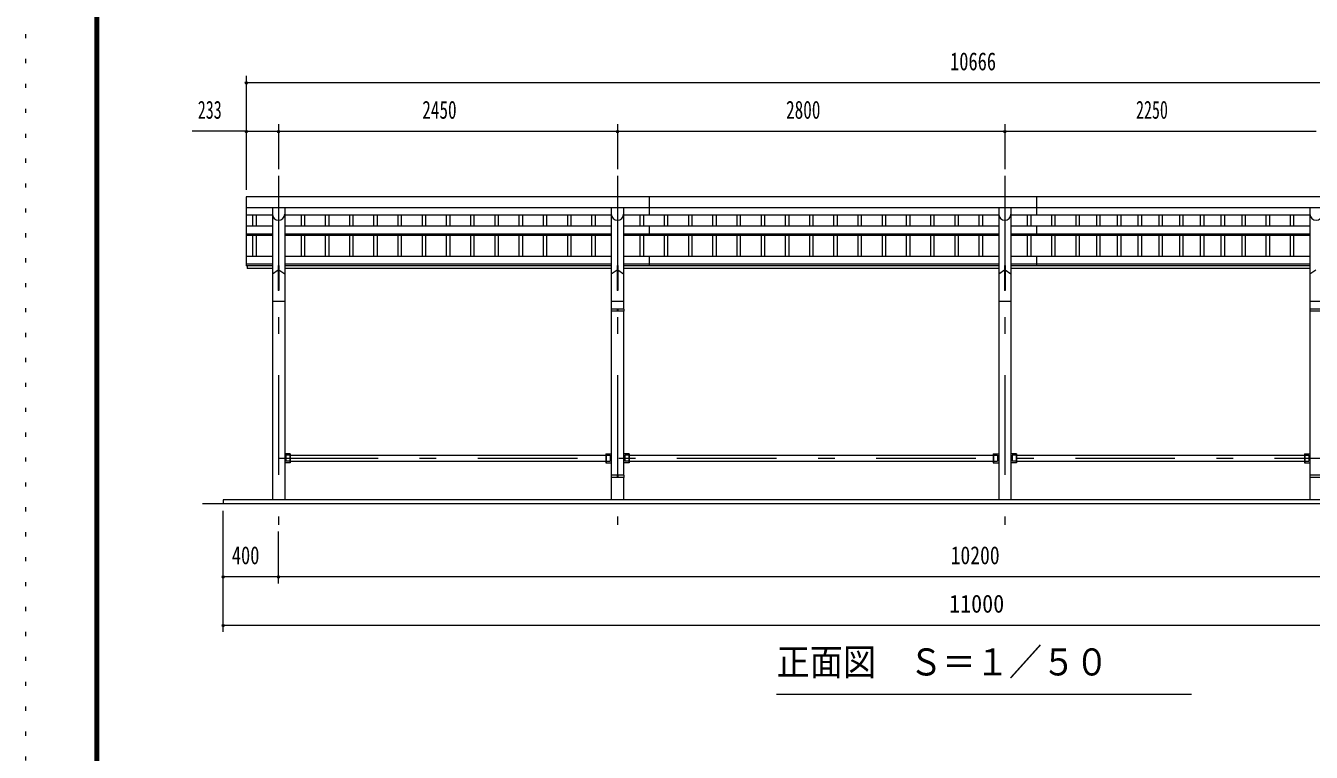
# Model space of a CAD drawing. Units: millimetres, scale not verified, with parts at other scales. Extents: x -25340 to 25345, y -10500 to 10500.
# Drawn here: x -4355 to 4937, y 0 to 5250 of the extents above; entities that cross this region are included whole.
import ezdxf
from ezdxf.enums import TextEntityAlignment as Align

# ---------------------------------------------------------------- set-up
doc = ezdxf.new("R2010")
doc.units = ezdxf.units.MM
doc.header["$LTSCALE"] = 60
doc.linetypes.add('USER3', pattern=[24, 12, -5, 2, -5])
doc.linetypes.add('USER4', pattern=[3, 0.5, -2.5])
for name, color, linetype, lineweight in [('0-2_1-05BOLD', 7, 'Continuous', 18), ('0-3_1-25CENTER', 3, 'USER3', 18), ('0-4_1-45THIN', 4, 'Continuous', 18), ('0-5_1-55DIM', 3, 'Continuous', 18), ('0-C_F-F', 5, 'Continuous', 18), ('0-D_F-E_J_ADD', 5, 'USER4', 18)]:
    doc.layers.add(name, color=color, linetype=linetype, lineweight=lineweight)
doc.styles.add('ＭＳ ゴシック', font='')
doc.styles.get('ＭＳ ゴシック').set_extended_font_data('MS Gothic')

msp = doc.modelspace()

# ---------------------------------------------------------------- linework, layer by layer
at = {"layer": '0-2_1-05BOLD'}
for p, q in [((152.2, 4014.67), (152.2, 3882.27)), ((2952.2, 4014.67), (2952.2, 3882.27)), ((-2760.8, 3937.52), (7905.2, 3937.52)), ((-2572.35, 3937.52), (-2572.35, 1824.67)), ((-2483.25, 3937.52), (-2483.25, 1824.67)), ((-122.35, 3937.52), (-122.35, 3202.67)), ((-33.25, 3937.52), (-33.25, 3202.67)), ((2677.65, 3937.52), (2677.65, 1824.67)), ((2766.75, 3937.52), (2766.75, 1824.67)), ((4927.65, 3937.52), (4927.65, 3202.67)), ((-2572.35, 3882.27), (-2760.8, 3882.27)), ((-122.35, 3882.27), (-2483.25, 3882.27)), ((2677.65, 3882.27), (-33.25, 3882.27)), ((4927.65, 3882.27), (2766.75, 3882.27)), ((-2760.8, 3802.96), (-2572.35, 3802.96)), ((-2760.8, 3745.26), (-2572.35, 3745.26)), ((-2760.8, 3737.03), (-2572.35, 3737.03)), ((-2483.25, 3802.96), (-122.35, 3802.96)), ((-2483.25, 3745.26), (-122.35, 3745.26)), ((-2483.25, 3737.03), (-122.35, 3737.03)), ((-33.25, 3802.96), (2677.65, 3802.96)), ((-33.25, 3745.26), (2677.65, 3745.26)), ((-33.25, 3737.03), (2677.65, 3737.03)), ((152.2, 3802.96), (152.2, 3737.03)), ((2766.75, 3802.96), (4927.65, 3802.96)), ((2766.75, 3745.26), (4927.65, 3745.26)), ((2766.75, 3737.03), (4927.65, 3737.03)), ((2952.2, 3802.96), (2952.2, 3737.03)), ((-2572.35, 3582.44), (-2760.8, 3582.44)), ((-122.35, 3582.44), (-2483.25, 3582.44)), ((2677.65, 3582.44), (-33.25, 3582.44)), ((152.2, 3582.44), (152.2, 3515.47)), ((4927.65, 3582.44), (2766.75, 3582.44)), ((2952.2, 3582.44), (2952.2, 3515.47)), ((-2572.35, 3527.34), (-2760.8, 3527.34)), ((-2572.35, 3515.47), (-2760.8, 3515.47)), ((-2755.8, 3515.47), (-2755.8, 3494.67)), ((-2572.35, 3494.67), (-2755.8, 3494.67)), ((-2572.35, 3457.25), (-2530.05, 3485.19)), ((-2525.55, 3517.89), (-2530.05, 3517.89)), ((-2530.05, 3517.89), (-2530.05, 3337.25)), ((-2525.55, 3485.19), (-2483.25, 3457.25)), ((-122.35, 3527.34), (-2483.25, 3527.34)), ((-122.35, 3515.47), (-2483.25, 3515.47)), ((-122.35, 3494.67), (-2483.25, 3494.67)), ((-122.35, 3457.25), (-80.05, 3485.19)), ((-75.55, 3517.89), (-75.55, 3337.25)), ((-75.55, 3485.19), (-33.25, 3457.25)), ((2677.65, 3527.34), (-33.25, 3527.34)), ((2677.65, 3515.47), (-33.25, 3515.47)), ((2677.65, 3494.67), (-33.25, 3494.67)), ((2677.65, 3457.25), (2719.95, 3485.19)), ((2724.45, 3517.89), (2724.45, 3337.25)), ((2724.45, 3485.19), (2766.75, 3457.25)), ((4927.65, 3527.34), (2766.75, 3527.34)), ((4927.65, 3515.47), (2766.75, 3515.47)), ((4927.65, 3494.67), (2766.75, 3494.67)), ((4927.65, 3457.25), (4969.95, 3485.19)), ((-2483.25, 3256.67), (-2572.35, 3256.67)), ((-33.25, 3256.67), (-122.35, 3256.67)), ((-75.55, 3337.25), (-80.05, 3337.25)), ((2766.75, 3256.67), (2677.65, 3256.67)), ((2724.45, 3337.25), (2719.95, 3337.25)), ((5016.75, 3256.67), (4927.65, 3256.67)), ((-123.95, 3202.67), (-123.95, 3186.67)), ((-31.65, 3202.67), (-123.95, 3202.67)), ((-31.65, 3186.67), (-123.95, 3186.67)), ((-122.35, 3186.67), (-122.35, 2002.67)), ((-80.85, 3202.67), (-80.85, 3186.67)), ((-80.85, 3194.67), (-74.75, 3194.67)), ((-74.75, 3202.67), (-74.75, 3186.67)), ((-33.25, 3186.67), (-33.25, 2002.67)), ((-31.65, 3202.67), (-31.65, 3186.67)), ((4926.05, 3202.67), (4926.05, 3186.67)), ((5018.35, 3202.67), (4926.05, 3202.67)), ((5018.35, 3186.67), (4926.05, 3186.67)), ((4927.65, 3186.67), (4927.65, 2002.67)), ((-2443.25, 2157.67), (-2483.25, 2157.67)), ((-2475.3, 2146.02), (-2475.3, 2103.32)), ((-2446.45, 2146.02), (-2475.3, 2146.02)), ((-2446.45, 2157.67), (-2446.45, 2091.67)), ((-2443.25, 2157.67), (-2443.25, 2091.67)), ((-2443.25, 2146.02), (-162.35, 2146.02)), ((-162.35, 2157.67), (-122.35, 2157.67)), ((-162.35, 2157.67), (-162.35, 2091.67)), ((-159.15, 2157.67), (-159.15, 2091.67)), ((6.75, 2157.67), (-33.25, 2157.67)), ((-25.3, 2146.02), (-25.3, 2103.32)), ((3.55, 2146.02), (-25.3, 2146.02)), ((3.55, 2157.67), (3.55, 2091.67)), ((6.75, 2146.02), (2637.65, 2146.02)), ((2637.65, 2157.67), (2677.65, 2157.67)), ((2640.85, 2157.67), (2640.85, 2091.67)), ((2806.75, 2157.67), (2766.75, 2157.67)), ((2803.55, 2157.67), (2803.55, 2091.67)), ((2806.75, 2146.02), (4887.65, 2146.02)), ((4887.65, 2157.67), (4927.65, 2157.67)), ((4890.85, 2157.67), (4890.85, 2091.67)), ((4890.85, 2146.02), (4919.7, 2146.02)), ((4919.7, 2146.02), (4919.7, 2103.32)), ((-2443.25, 2091.67), (-2483.25, 2091.67)), ((-2446.45, 2103.32), (-2475.3, 2103.32)), ((-2443.25, 2103.32), (-162.35, 2103.32)), ((-162.35, 2091.67), (-122.35, 2091.67)), ((-159.15, 2103.32), (-130.3, 2103.32)), ((3.55, 2103.32), (-25.3, 2103.32)), ((6.75, 2103.32), (2637.65, 2103.32)), ((2640.85, 2103.32), (2669.7, 2103.32)), ((2803.55, 2103.32), (2774.7, 2103.32)), ((2806.75, 2103.32), (4887.65, 2103.32)), ((4890.85, 2103.32), (4919.7, 2103.32)), ((-123.95, 2002.67), (-123.95, 1986.67)), ((-31.65, 2002.67), (-123.95, 2002.67)), ((-31.65, 1986.67), (-123.95, 1986.67)), ((-122.35, 1986.67), (-122.35, 1824.67)), ((-80.85, 2002.67), (-80.85, 1986.67)), ((-80.85, 1994.67), (-74.75, 1994.67)), ((-74.75, 2002.67), (-74.75, 1986.67)), ((-33.25, 1986.67), (-33.25, 1824.67)), ((-31.65, 2002.67), (-31.65, 1986.67)), ((4926.05, 2002.67), (4926.05, 1986.67)), ((5018.35, 2002.67), (4926.05, 2002.67)), ((5018.35, 1986.67), (4926.05, 1986.67)), ((4927.65, 1986.67), (4927.65, 1824.67)), ((8222.2, 1794.67), (-3077.8, 1794.67)), ((-2927.8, 1824.67), (-2927.8, 1794.67)), ((8072.2, 1824.67), (-2927.8, 1824.67))]:
    msp.add_line(p, q, dxfattribs=at)
for points in [[(7905.2, 4014.67), (-2760.8, 4014.67), (-2760.8, 3515.47)], [(-2525.55, 3517.89), (-2525.55, 3337.25), (-2530.05, 3337.25)], [(-75.55, 3517.89), (-80.05, 3517.89), (-80.05, 3337.25)], [(2724.45, 3517.89), (2719.95, 3517.89), (2719.95, 3337.25)], [(-159.15, 2146.02), (-130.3, 2146.02), (-130.3, 2103.32)], [(6.75, 2157.67), (6.75, 2091.67), (-33.25, 2091.67)], [(2637.65, 2157.67), (2637.65, 2091.67), (2677.65, 2091.67)], [(2640.85, 2146.02), (2669.7, 2146.02), (2669.7, 2103.32)], [(2806.75, 2157.67), (2806.75, 2091.67), (2766.75, 2091.67)], [(2803.55, 2146.02), (2774.7, 2146.02), (2774.7, 2103.32)], [(4887.65, 2157.67), (4887.65, 2091.67), (4927.65, 2091.67)]]:
    msp.add_lwpolyline(points, dxfattribs=at)
for centre in [(-2527.8, 3889.22), (-77.8, 3889.22), (2722.2, 3889.22), (4972.2, 3889.22)]:
    msp.add_arc(centre, 44.55, 180, 0, dxfattribs=at)
at = {"layer": '0-3_1-25CENTER'}
for p, q in [((-2527.8, 4164.67), (-2527.8, 1644.67)), ((-77.8, 4164.67), (-77.8, 1644.67)), ((2722.2, 4164.67), (2722.2, 1644.67)), ((-2527.8, 2124.67), (7672.2, 2124.67))]:
    msp.add_line(p, q, dxfattribs=at)
at = {"layer": '0-4_1-45THIN'}
for p, q in [((-2715.3, 3882.27), (-2715.3, 3802.96)), ((-2690.3, 3882.27), (-2690.3, 3802.96)), ((-2365.3, 3882.27), (-2365.3, 3802.96)), ((-2340.3, 3882.27), (-2340.3, 3802.96)), ((-2190.3, 3882.27), (-2190.3, 3802.96)), ((-2165.3, 3882.27), (-2165.3, 3802.96)), ((-2015.3, 3882.27), (-2015.3, 3802.96)), ((-1990.3, 3882.27), (-1990.3, 3802.96)), ((-1840.3, 3882.27), (-1840.3, 3802.96)), ((-1815.3, 3882.27), (-1815.3, 3802.96)), ((-1665.3, 3882.27), (-1665.3, 3802.96)), ((-1640.3, 3882.27), (-1640.3, 3802.96)), ((-1490.3, 3882.27), (-1490.3, 3802.96)), ((-1465.3, 3882.27), (-1465.3, 3802.96)), ((-1315.3, 3882.27), (-1315.3, 3802.96)), ((-1290.3, 3882.27), (-1290.3, 3802.96)), ((-1140.3, 3882.27), (-1140.3, 3802.96)), ((-1115.3, 3882.27), (-1115.3, 3802.96)), ((-965.3, 3882.27), (-965.3, 3802.96)), ((-940.3, 3882.27), (-940.3, 3802.96)), ((-790.3, 3882.27), (-790.3, 3802.96)), ((-765.3, 3882.27), (-765.3, 3802.96)), ((-615.3, 3882.27), (-615.3, 3802.96)), ((-590.3, 3882.27), (-590.3, 3802.96)), ((-440.3, 3882.27), (-440.3, 3802.96)), ((-415.3, 3882.27), (-415.3, 3802.96)), ((-265.3, 3882.27), (-265.3, 3802.96)), ((-240.3, 3882.27), (-240.3, 3802.96)), ((84.7, 3882.27), (84.7, 3802.96)), ((109.7, 3882.27), (109.7, 3802.96)), ((259.7, 3882.27), (259.7, 3802.96)), ((284.7, 3882.27), (284.7, 3802.96)), ((434.7, 3882.27), (434.7, 3802.96)), ((459.7, 3882.27), (459.7, 3802.96)), ((609.7, 3882.27), (609.7, 3802.96)), ((634.7, 3882.27), (634.7, 3802.96)), ((784.7, 3882.27), (784.7, 3802.96)), ((809.7, 3882.27), (809.7, 3802.96)), ((959.7, 3882.27), (959.7, 3802.96)), ((984.7, 3882.27), (984.7, 3802.96)), ((1134.7, 3882.27), (1134.7, 3802.96)), ((1159.7, 3882.27), (1159.7, 3802.96)), ((1309.7, 3882.27), (1309.7, 3802.96)), ((1334.7, 3882.27), (1334.7, 3802.96)), ((1484.7, 3882.27), (1484.7, 3802.96)), ((1509.7, 3882.27), (1509.7, 3802.96)), ((1659.7, 3882.27), (1659.7, 3802.96)), ((1684.7, 3882.27), (1684.7, 3802.96)), ((1834.7, 3882.27), (1834.7, 3802.96)), ((1859.7, 3882.27), (1859.7, 3802.96)), ((2009.7, 3882.27), (2009.7, 3802.96)), ((2034.7, 3882.27), (2034.7, 3802.96)), ((2184.7, 3882.27), (2184.7, 3802.96)), ((2209.7, 3882.27), (2209.7, 3802.96)), ((2359.7, 3882.27), (2359.7, 3802.96)), ((2384.7, 3882.27), (2384.7, 3802.96)), ((2534.7, 3882.27), (2534.7, 3802.96)), ((2559.7, 3882.27), (2559.7, 3802.96)), ((2884.71, 3882.27), (2884.71, 3802.96)), ((2909.71, 3882.27), (2909.71, 3802.96)), ((3059.7, 3882.27), (3059.7, 3802.96)), ((3084.71, 3882.27), (3084.71, 3802.96)), ((3234.7, 3882.27), (3234.7, 3802.96)), ((3259.71, 3882.27), (3259.71, 3802.96)), ((3384.7, 3882.27), (3384.7, 3802.96)), ((3409.7, 3882.27), (3409.7, 3802.96)), ((3534.7, 3882.27), (3534.7, 3802.96)), ((3559.7, 3882.27), (3559.7, 3802.96)), ((3684.7, 3882.27), (3684.7, 3802.96)), ((3709.7, 3882.27), (3709.7, 3802.96)), ((3834.7, 3882.27), (3834.7, 3802.96)), ((3859.7, 3882.27), (3859.7, 3802.96)), ((3984.7, 3882.27), (3984.7, 3802.96)), ((4009.7, 3882.27), (4009.7, 3802.96)), ((4134.7, 3882.27), (4134.7, 3802.96)), ((4159.7, 3882.27), (4159.7, 3802.96)), ((4284.7, 3882.27), (4284.7, 3802.96)), ((4309.7, 3882.27), (4309.7, 3802.96)), ((4434.7, 3882.27), (4434.7, 3802.96)), ((4459.7, 3882.27), (4459.7, 3802.96)), ((4609.7, 3882.27), (4609.7, 3802.96)), ((4634.7, 3882.27), (4634.7, 3802.96)), ((4784.7, 3882.27), (4784.7, 3802.96)), ((4809.7, 3882.27), (4809.7, 3802.96)), ((-2715.3, 3737.03), (-2715.3, 3582.44)), ((-2690.3, 3737.03), (-2690.3, 3582.44)), ((-2365.3, 3737.03), (-2365.3, 3582.44)), ((-2340.3, 3737.03), (-2340.3, 3582.44)), ((-2190.3, 3737.03), (-2190.3, 3582.44)), ((-2165.3, 3737.03), (-2165.3, 3582.44)), ((-2015.3, 3737.03), (-2015.3, 3582.44)), ((-1990.3, 3737.03), (-1990.3, 3582.44)), ((-1840.3, 3737.03), (-1840.3, 3582.44)), ((-1815.3, 3737.03), (-1815.3, 3582.44)), ((-1665.3, 3737.03), (-1665.3, 3582.44)), ((-1640.3, 3737.03), (-1640.3, 3582.44)), ((-1490.3, 3737.03), (-1490.3, 3582.44)), ((-1465.3, 3737.03), (-1465.3, 3582.44)), ((-1315.3, 3737.03), (-1315.3, 3582.44)), ((-1290.3, 3737.03), (-1290.3, 3582.44)), ((-1140.3, 3737.03), (-1140.3, 3582.44)), ((-1115.3, 3737.03), (-1115.3, 3582.44)), ((-965.3, 3737.03), (-965.3, 3582.44)), ((-940.3, 3737.03), (-940.3, 3582.44)), ((-790.3, 3737.03), (-790.3, 3582.44)), ((-765.3, 3737.03), (-765.3, 3582.44)), ((-615.3, 3737.03), (-615.3, 3582.44)), ((-590.3, 3737.03), (-590.3, 3582.44)), ((-440.3, 3737.03), (-440.3, 3582.44)), ((-415.3, 3737.03), (-415.3, 3582.44)), ((-265.3, 3737.03), (-265.3, 3582.44)), ((-240.3, 3737.03), (-240.3, 3582.44)), ((84.7, 3737.03), (84.7, 3582.44)), ((109.7, 3737.03), (109.7, 3582.44)), ((259.7, 3737.03), (259.7, 3582.44)), ((284.7, 3737.03), (284.7, 3582.44)), ((434.7, 3737.03), (434.7, 3582.44)), ((459.7, 3737.03), (459.7, 3582.44)), ((609.7, 3737.03), (609.7, 3582.44)), ((634.7, 3737.03), (634.7, 3582.44)), ((784.7, 3737.03), (784.7, 3582.44)), ((809.7, 3737.03), (809.7, 3582.44)), ((959.7, 3737.03), (959.7, 3582.44)), ((984.7, 3737.03), (984.7, 3582.44)), ((1134.7, 3737.03), (1134.7, 3582.44)), ((1159.7, 3737.03), (1159.7, 3582.44)), ((1309.7, 3737.03), (1309.7, 3582.44)), ((1334.7, 3737.03), (1334.7, 3582.44)), ((1484.7, 3737.03), (1484.7, 3582.44)), ((1509.7, 3737.03), (1509.7, 3582.44)), ((1659.7, 3737.03), (1659.7, 3582.44)), ((1684.7, 3737.03), (1684.7, 3582.44)), ((1834.7, 3737.03), (1834.7, 3582.44)), ((1859.7, 3737.03), (1859.7, 3582.44)), ((2009.7, 3737.03), (2009.7, 3582.44)), ((2034.7, 3737.03), (2034.7, 3582.44)), ((2184.7, 3737.03), (2184.7, 3582.44)), ((2209.7, 3737.03), (2209.7, 3582.44)), ((2359.7, 3737.03), (2359.7, 3582.44)), ((2384.7, 3737.03), (2384.7, 3582.44)), ((2534.7, 3737.03), (2534.7, 3582.44)), ((2559.7, 3737.03), (2559.7, 3582.44)), ((2884.71, 3737.03), (2884.71, 3582.44)), ((2909.71, 3737.03), (2909.71, 3582.44)), ((3059.7, 3737.03), (3059.7, 3582.44)), ((3084.71, 3737.03), (3084.71, 3582.44)), ((3234.7, 3737.03), (3234.7, 3582.44)), ((3259.71, 3737.03), (3259.71, 3582.44)), ((3384.7, 3737.03), (3384.7, 3582.44)), ((3409.7, 3737.03), (3409.7, 3582.44)), ((3534.7, 3737.03), (3534.7, 3582.44)), ((3559.7, 3737.03), (3559.7, 3582.44)), ((3684.7, 3737.03), (3684.7, 3582.44)), ((3709.7, 3737.03), (3709.7, 3582.44)), ((3834.7, 3737.03), (3834.7, 3582.44)), ((3859.7, 3737.03), (3859.7, 3582.44)), ((3984.7, 3737.03), (3984.7, 3582.44)), ((4009.7, 3737.03), (4009.7, 3582.44)), ((4134.7, 3737.03), (4134.7, 3582.44)), ((4159.7, 3737.03), (4159.7, 3582.44)), ((4284.7, 3737.03), (4284.7, 3582.44)), ((4309.7, 3737.03), (4309.7, 3582.44)), ((4434.7, 3737.03), (4434.7, 3582.44)), ((4459.7, 3737.03), (4459.7, 3582.44)), ((4609.7, 3737.03), (4609.7, 3582.44)), ((4634.7, 3737.03), (4634.7, 3582.44)), ((4784.7, 3737.03), (4784.7, 3582.44)), ((4809.7, 3737.03), (4809.7, 3582.44))]:
    msp.add_line(p, q, dxfattribs=at)
at = {"layer": '0-5_1-55DIM'}
for p, q in [((-2750.8, 4838.67), (-2770.8, 4838.67)), ((-2760.8, 4888.67), (-2760.8, 4064.67)), ((-2760.8, 4838.67), (7905.2, 4838.67)), ((-2760.8, 4488.67), (-3153.3, 4488.67)), ((-2750.8, 4488.67), (-2770.8, 4488.67)), ((-2760.8, 4488.67), (-2527.8, 4488.67)), ((-2517.8, 4488.67), (-2537.8, 4488.67)), ((-2527.8, 4538.67), (-2527.8, 4214.67)), ((-2527.8, 4488.67), (-77.8, 4488.67)), ((-67.8, 4488.67), (-87.8, 4488.67)), ((-77.8, 4538.67), (-77.8, 4214.67)), ((-77.8, 4488.67), (2722.2, 4488.67)), ((2732.2, 4488.67), (2712.2, 4488.67)), ((2722.2, 4538.67), (2722.2, 4214.67)), ((2722.2, 4488.67), (4972.2, 4488.67)), ((-2927.8, 869.67), (-2927.8, 1744.67)), ((-2527.8, 1219.67), (-2527.8, 1594.67)), ((-2917.8, 1269.67), (-2937.8, 1269.67)), ((-2927.8, 1269.67), (-2527.8, 1269.67)), ((-2517.8, 1269.67), (-2537.8, 1269.67)), ((-2527.8, 1269.67), (7672.2, 1269.67)), ((-2917.8, 919.67), (-2937.8, 919.67)), ((-2927.8, 919.67), (8072.2, 919.67)), ((1072.2, 419.67), (4072.2, 419.67))]:
    msp.add_line(p, q, dxfattribs=at)
for centre in [(-2760.8, 4838.67), (-2760.8, 4488.67), (-2527.8, 4488.67), (-77.8, 4488.67), (2722.2, 4488.67), (-2927.8, 1269.67), (-2527.8, 1269.67), (-2927.8, 919.67)]:
    msp.add_arc(centre, 10, 180, 0, dxfattribs=at)
at = {"layer": '0-C_F-F'}
for p, q in [((-3855.46, 10100), (-3855.46, -10000)), ((-3852.96, 10097.5), (-3852.96, -9997.5)), ((-3847.96, 10092.5), (-3847.96, -9992.5)), ((-3842.96, 10087.5), (-3842.96, -9987.5)), ((-3837.96, 10082.5), (-3837.96, -9982.5)), ((-3835.46, 10080), (-3835.46, -9980)), ((-3832.96, 10077.5), (-3832.96, -9977.5))]:
    msp.add_line(p, q, dxfattribs=at)
for points in [[(-3850.46, 10095), (-3850.46, -9995), (24839.53, -9995), (24839.53, 10095)], [(-3845.46, 10090), (-3845.46, -9990), (24834.54, -9990), (24834.54, 10090)], [(-3840.46, 10085), (-3840.46, -9985), (24829.53, -9985), (24829.53, 10085)], [(-3830.46, 10075), (-3830.46, -9975), (24819.53, -9975), (24819.53, 10075)]]:
    msp.add_lwpolyline(points, dxfattribs=at)
at = {"layer": '0-D_F-E_J_ADD'}
msp.add_lwpolyline([(-4355.46, -10500), (-4355.46, 10500), (25344.54, 10500)], dxfattribs=at)

# ---------------------------------------------------------------- texts
at = {"layer": '0-5_1-55DIM', "color": 7, "style": 'ＭＳ ゴシック'}
for s, height, width, p in [('10666', 130.2, 0.75, (2326.57, 4888.67)), ('233', 130.2, 0.65, (-3111.48, 4538.67)), ('2450', 130.2, 0.7, (-1488.81, 4538.67)), ('2800', 130.2, 0.7, (1140.93, 4538.67)), ('2250', 130.2, 0.65, (3670.52, 4538.67)), ('400', 130.2, 0.75, (-2865.43, 1319.67)), ('10200', 130.2, 0.8, (2330.46, 1319.67)), ('11000', 130.2, 0.9, (2319.15, 969.67)), ('正面図\u3000Ｓ＝１／５０', 195.4, 0.9, (1072.2, 496.31))]:
    msp.add_text(s, height=height, dxfattribs=dict(at, width=width)).set_placement(p, align=Align.BOTTOM_LEFT)

doc.saveas('drawing.dxf')
